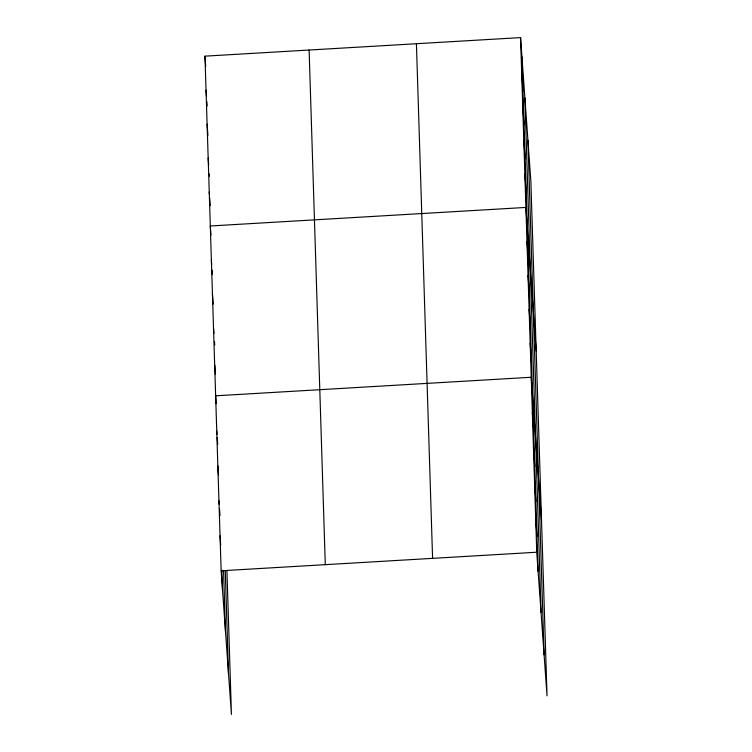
<?xml version="1.0" encoding="UTF-8"?>
<svg xmlns="http://www.w3.org/2000/svg" width="752" height="752" viewBox="0 0 752 752"><rect width="100%" height="100%" fill="white"/><g stroke="black" fill="none" stroke-linecap="round" stroke-linejoin="round"><path stroke-width="1.13" d="M226.925 570.918L231.437 714.4L221.144 570.787L204.967 56.156L520.563 37.6L530.856 181.213L547.033 695.844L536.74 552.231L520.563 37.6M221.144 570.787L536.74 552.231M521.634 71.562L523.016 90.842M522.696 105.534L524.078 124.804M523.768 139.496L525.15 158.775M524.83 173.458L526.212 192.738M536.195 351.034L525.902 207.43L210.306 225.985L210.955 235.056M526.973 241.392L528.355 260.671M528.036 275.364L529.417 294.634M529.107 309.326L530.489 328.605M530.169 343.288L531.551 362.567M541.534 520.863L531.241 377.26L215.645 395.815L216.209 403.749M532.341 412.256L533.723 431.526M533.441 447.243L534.822 466.522M534.54 482.239L535.922 501.518M535.64 517.235L537.022 536.514M204.967 56.156L205.7 66.364M206.039 90.127L206.443 95.795M206.847 101.464L207.176 106.004M207.101 124.089L207.919 135.426M208.172 158.052L208.661 164.857M209.31 173.928L209.47 176.203M209.235 192.023L209.404 194.289M209.648 197.691L210.212 205.625M211.368 259.957L211.697 264.488M212.102 270.156L212.431 274.696M212.44 293.919L213.173 304.128M213.512 327.881L213.916 333.55M214.48 341.493L214.724 344.895M214.818 365.256L215.467 374.327M216.745 430.811L216.99 434.214M217.234 437.617L217.713 444.423M217.845 465.808L218.494 474.879M218.945 500.804L219.189 504.207M219.509 508.737L219.998 515.543M220.045 535.8L220.693 544.871M527.923 140.182L544.091 654.813M524.887 97.91L541.064 612.542M521.944 56.879L538.122 571.511M416.42 43.729L432.588 558.36M309.119 50.036L325.287 564.667M225.271 570.721L228.495 673.369M223.56 570.439L225.459 631.097M221.896 570.242L222.526 590.066"/></g></svg>
